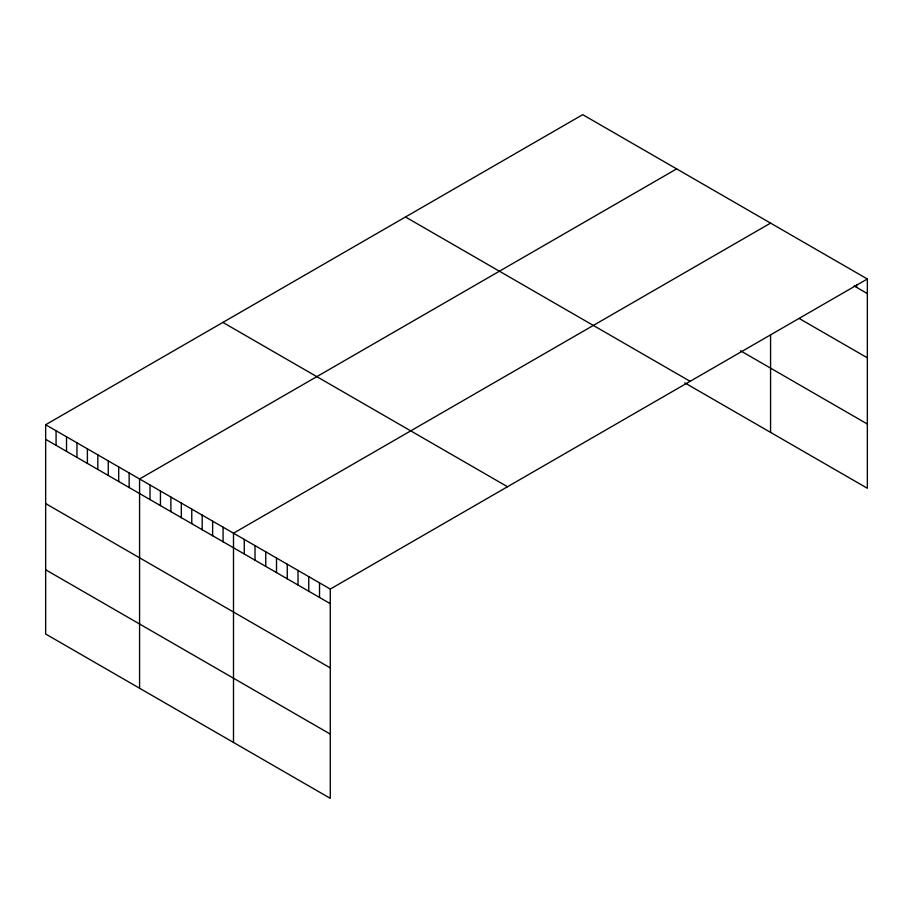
<?xml version="1.0" encoding="UTF-8"?>
<svg xmlns="http://www.w3.org/2000/svg" width="913" height="913" viewBox="0 0 913 913"><rect width="100%" height="100%" fill="white"/><g stroke="black" fill="none" stroke-linecap="round" stroke-linejoin="round"><path stroke-width="1.37" d="M45.65 424.739L330.278 589.068L330.278 798.339L45.65 634.01L45.65 424.739L582.722 114.661L867.35 278.99L867.35 488.261L684.761 382.844M676.647 168.894L139.575 478.971L139.575 688.242M770.572 223.114L233.5 533.192L233.5 742.463M330.278 589.068L867.35 278.99M854.203 285.986L867.35 293.575M799.252 318.511L867.35 357.828M740.432 350.74L867.35 424.02M405.486 216.986L690.114 381.314M222.886 322.415L507.514 486.743M45.65 439.324L330.278 603.653M45.65 503.577L330.278 667.905M45.65 569.769L330.278 734.098M856.599 284.719L856.599 287.367M770.572 335.048L770.572 432.385M319.527 582.859L319.527 597.444M308.777 576.651L308.777 591.236M298.015 570.442L298.015 585.028M287.264 564.234L287.264 578.819M276.513 558.026L276.513 572.611M265.763 551.817L265.763 566.402M255.012 545.609L255.012 560.194M244.262 539.4L244.262 553.986M223.069 527.166L223.069 541.763M212.626 521.14L212.626 535.737M202.195 515.115L202.195 529.711M191.764 509.089L191.764 523.685M181.322 503.063L181.322 517.66M170.891 497.037L170.891 511.634M160.448 491.011L160.448 505.608M150.017 484.986L150.017 499.582M129.144 472.945L129.144 487.531M118.701 466.92L118.701 481.505M108.27 460.894L108.27 475.479M97.828 454.868L97.828 469.453M87.397 448.842L87.397 463.427M76.954 442.816L76.954 457.402M66.523 436.791L66.523 451.376M56.081 430.765L56.081 445.35"/></g></svg>
